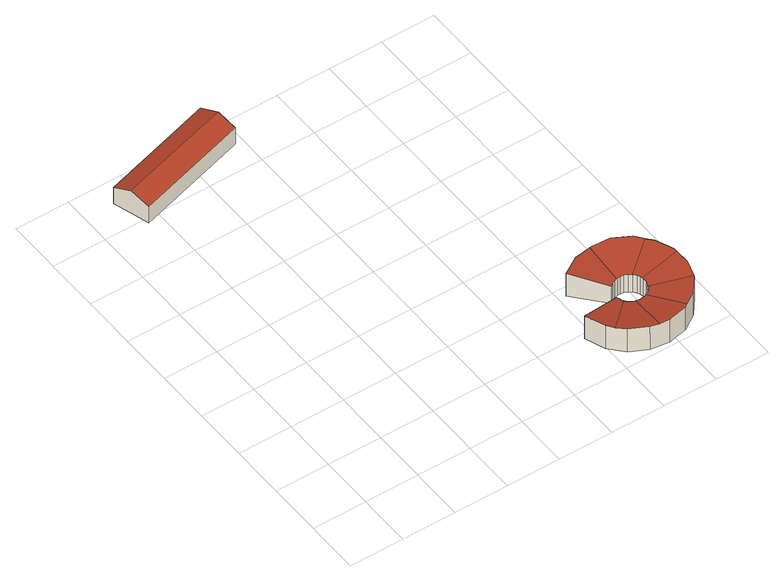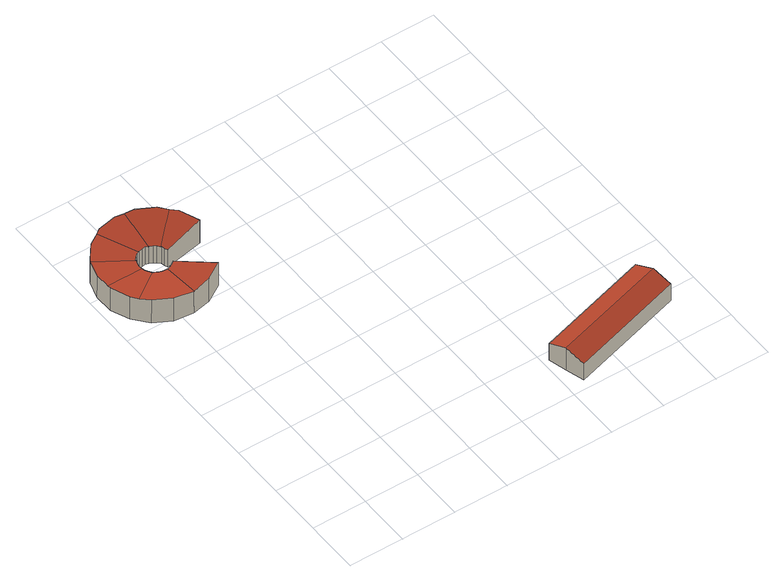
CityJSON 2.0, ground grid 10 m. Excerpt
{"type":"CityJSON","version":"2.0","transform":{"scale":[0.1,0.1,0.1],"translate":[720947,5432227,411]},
"CityObjects":{
"building1":{"type":"Building","attributes":{"Gemeindeschluessel":"09375199","HoeheDach":"424.803","HoeheGrund":"419.880","Methode":"2000","NiedrigsteTraufeDesGebaeudes":"423.516","Geometrietyp2DReferenz":"3000","measuredHeight":4.92,"function":"31001_2000","roofType":"3100","storeysAboveGround":1},"geometry":[{"type":"Solid","lod":"2","boundaries":[[[[0,1,2,3]],[[4,5,6,7]],[[7,6,8,9]],[[9,10,0,3,4,7]],[[8,6,5,11]],[[3,2,5,4]],[[11,5,2,1]],[[10,9,8,11,1,0]]]],"semantics":{"surfaces":[{"type":"WallSurface","Flaeche":"79.880","Z_MAX":"3.640","Z_MAX_ASL":"423.520","Z_MIN":"0.000","Z_MIN_ASL":"419.880"},{"type":"WallSurface","Flaeche":"14.899","Z_MAX":"4.923","Z_MAX_ASL":"424.803","Z_MIN":"0.000","Z_MIN_ASL":"419.880"},{"type":"WallSurface","Flaeche":"79.894","Z_MAX":"3.638","Z_MAX_ASL":"423.518","Z_MIN":"0.000","Z_MIN_ASL":"419.880"},{"type":"GroundSurface","Flaeche":"153.170","Z_MAX":"0.000","Z_MAX_ASL":"419.880","Z_MIN":"-0.000","Z_MIN_ASL":"419.880"},{"type":"RoofSurface","Dachneigung":"69.800","Dachorientierung":"163.761","Flaeche":"81.550","Z_MAX":"4.923","Z_MAX_ASL":"424.803","Z_MIN":"3.638","Z_MIN_ASL":"423.518"},{"type":"WallSurface","Flaeche":"14.943","Z_MAX":"4.923","Z_MAX_ASL":"424.803","Z_MIN":"0.000","Z_MIN_ASL":"419.880"},{"type":"RoofSurface","Dachneigung":"69.824","Dachorientierung":"343.736","Flaeche":"81.645","Z_MAX":"4.923","Z_MAX_ASL":"424.803","Z_MIN":"3.636","Z_MIN_ASL":"423.516"},{"type":"WallSurface","Flaeche":"29.865","Z_MAX":"4.919","Z_MAX_ASL":"424.799","Z_MIN":"-0.000","Z_MIN_ASL":"419.880"}],"values":[[0,1,2,3,4,5,6,7]]}}]},
"building2":{"type":"Building","attributes":{"Gemeindeschluessel":"09375199","HoeheDach":"416.252","HoeheGrund":"411.157","Methode":"2000","NiedrigsteTraufeDesGebaeudes":"414.961","Geometrietyp2DReferenz":"3000","measuredHeight":5.09,"function":"31001_3000","roofType":"2100"},"address":[{"Country":"Germany","Locality":"Sinzing","ThoroughfareName":"Rieglinger Höhe 1"}],"geometry":[{"type":"Solid","lod":"2","boundaries":[[[[12,13,14,15,16,17,18,19,20,21,22]],[[23,24,25,26]],[[27,28,29,30]],[[24,31,32,33,34,35,25]],[[36,37,38,39]],[[40,41,42,43]],[[44,15,14,45]],[[27,46,12,22,28]],[[47,48,49,50]],[[51,35,34,52]],[[53,54,55,56]],[[57,58,59,60]],[[61,62,58,57]],[[63,20,19,64]],[[65,66,18,17,67]],[[43,42,68,69]],[[70,71,72,73]],[[44,39,38,16,15]],[[74,75,76,77]],[[77,76,78,79]],[[80,81,37,36]],[[45,14,13,82]],[[80,60,59,83,81]],[[84,70,73,85,86,53,56,23,26,51,52,87,88,89,90,91,47,50,40,43,69,61,57,60,80,36,39,44,45,82,46,27,30,74,77,79,63,64,66,65,92]],[[93,94,95,83,59,58,62,96]],[[40,50,49,97,41]],[[88,87,33,32,98]],[[99,100,101,97,49,48,102,103,104]],[[63,79,78,21,20]],[[61,69,68,96,62]],[[89,105,106,90]],[[65,67,107,92]],[[88,98,105,89]],[[85,73,72,101,100]],[[38,37,81,83,95,107,67,17,16]],[[70,84,94,93,71]],[[82,13,12,46]],[[23,56,55,31,24]],[[75,29,28,22,21,78,76]],[[64,19,18,66]],[[84,92,107,95,94]],[[30,29,75,74]],[[91,90,106,103,102]],[[52,34,33,87]],[[55,54,104,103,106,105,98,32,31]],[[101,72,71,93,96,68,42,41,97]],[[85,100,99,86]],[[53,86,99,104,54]],[[91,102,48,47]],[[26,25,35,51]]]],"semantics":{"surfaces":[{"type":"RoofSurface","Dachneigung":"80.495","Dachorientierung":"207.924","Flaeche":"41.951","Z_MAX":"5.095","Z_MAX_ASL":"416.252","Z_MIN":"3.804","Z_MIN_ASL":"414.961"},{"type":"WallSurface","Flaeche":"19.369","Z_MAX":"5.094","Z_MAX_ASL":"416.251","Z_MIN":"0.000","Z_MIN_ASL":"411.157"},{"type":"WallSurface","Flaeche":"2.544","Z_MAX":"3.844","Z_MAX_ASL":"415.001","Z_MIN":"0.000","Z_MIN_ASL":"411.157"},{"type":"RoofSurface","Dachneigung":"79.894","Dachorientierung":"69.022","Flaeche":"24.601","Z_MAX":"5.094","Z_MAX_ASL":"416.251","Z_MIN":"3.823","Z_MIN_ASL":"414.980"},{"type":"WallSurface","Flaeche":"2.536","Z_MAX":"3.926","Z_MAX_ASL":"415.083","Z_MIN":"0.000","Z_MIN_ASL":"411.157"},{"type":"WallSurface","Flaeche":"2.552","Z_MAX":"3.933","Z_MAX_ASL":"415.090","Z_MIN":"0.000","Z_MIN_ASL":"411.157"},{"type":"WallSurface","Flaeche":"2.567","Z_MAX":"3.908","Z_MAX_ASL":"415.065","Z_MIN":"0.000","Z_MIN_ASL":"411.157"},{"type":"WallSurface","Flaeche":"2.464","Z_MAX":"3.833","Z_MAX_ASL":"414.990","Z_MIN":"0.000","Z_MIN_ASL":"411.157"},{"type":"WallSurface","Flaeche":"2.513","Z_MAX":"3.913","Z_MAX_ASL":"415.070","Z_MIN":"0.000","Z_MIN_ASL":"411.157"},{"type":"WallSurface","Flaeche":"2.511","Z_MAX":"3.840","Z_MAX_ASL":"414.997","Z_MIN":"0.000","Z_MIN_ASL":"411.157"},{"type":"WallSurface","Flaeche":"17.759","Z_MAX":"5.094","Z_MAX_ASL":"416.251","Z_MIN":"0.000","Z_MIN_ASL":"411.157"},{"type":"WallSurface","Flaeche":"2.598","Z_MAX":"3.941","Z_MAX_ASL":"415.098","Z_MIN":"0.000","Z_MIN_ASL":"411.157"},{"type":"WallSurface","Flaeche":"2.547","Z_MAX":"3.941","Z_MAX_ASL":"415.098","Z_MIN":"0.000","Z_MIN_ASL":"411.157"},{"type":"WallSurface","Flaeche":"17.531","Z_MAX":"5.095","Z_MAX_ASL":"416.252","Z_MIN":"0.000","Z_MIN_ASL":"411.157"},{"type":"WallSurface","Flaeche":"17.698","Z_MAX":"5.095","Z_MAX_ASL":"416.252","Z_MIN":"0.000","Z_MIN_ASL":"411.157"},{"type":"WallSurface","Flaeche":"2.539","Z_MAX":"3.933","Z_MAX_ASL":"415.090","Z_MIN":"0.000","Z_MIN_ASL":"411.157"},{"type":"WallSurface","Flaeche":"17.476","Z_MAX":"5.066","Z_MAX_ASL":"416.223","Z_MIN":"0.000","Z_MIN_ASL":"411.157"},{"type":"WallSurface","Flaeche":"2.545","Z_MAX":"3.908","Z_MAX_ASL":"415.065","Z_MIN":"0.000","Z_MIN_ASL":"411.157"},{"type":"WallSurface","Flaeche":"32.284","Z_MAX":"5.094","Z_MAX_ASL":"416.251","Z_MIN":"0.000","Z_MIN_ASL":"411.157"},{"type":"WallSurface","Flaeche":"19.310","Z_MAX":"5.094","Z_MAX_ASL":"416.251","Z_MIN":"0.000","Z_MIN_ASL":"411.157"},{"type":"WallSurface","Flaeche":"2.565","Z_MAX":"3.934","Z_MAX_ASL":"415.091","Z_MIN":"0.000","Z_MIN_ASL":"411.157"},{"type":"WallSurface","Flaeche":"2.518","Z_MAX":"3.900","Z_MAX_ASL":"415.057","Z_MIN":"0.000","Z_MIN_ASL":"411.157"},{"type":"WallSurface","Flaeche":"2.567","Z_MAX":"3.934","Z_MAX_ASL":"415.091","Z_MIN":"0.000","Z_MIN_ASL":"411.157"},{"type":"GroundSurface","Flaeche":"245.293","Z_MAX":"0.000","Z_MAX_ASL":"411.157","Z_MIN":"0.000","Z_MIN_ASL":"411.157"},{"type":"RoofSurface","Dachneigung":"81.138","Dachorientierung":"274.752","Flaeche":"28.779","Z_MAX":"5.070","Z_MAX_ASL":"416.227","Z_MIN":"3.906","Z_MIN_ASL":"415.063"},{"type":"WallSurface","Flaeche":"2.537","Z_MAX":"3.924","Z_MAX_ASL":"415.081","Z_MIN":"0.000","Z_MIN_ASL":"411.157"},{"type":"WallSurface","Flaeche":"2.495","Z_MAX":"3.862","Z_MAX_ASL":"415.019","Z_MIN":"0.000","Z_MIN_ASL":"411.157"},{"type":"RoofSurface","Dachneigung":"80.758","Dachorientierung":"350.575","Flaeche":"29.880","Z_MAX":"5.080","Z_MAX_ASL":"416.237","Z_MIN":"3.867","Z_MIN_ASL":"415.024"},{"type":"WallSurface","Flaeche":"17.399","Z_MAX":"5.094","Z_MAX_ASL":"416.251","Z_MIN":"0.000","Z_MIN_ASL":"411.157"},{"type":"WallSurface","Flaeche":"2.558","Z_MAX":"3.930","Z_MAX_ASL":"415.087","Z_MIN":"0.000","Z_MIN_ASL":"411.157"},{"type":"WallSurface","Flaeche":"2.514","Z_MAX":"3.879","Z_MAX_ASL":"415.036","Z_MIN":"0.000","Z_MIN_ASL":"411.157"},{"type":"WallSurface","Flaeche":"18.082","Z_MAX":"5.066","Z_MAX_ASL":"416.223","Z_MIN":"0.000","Z_MIN_ASL":"411.157"},{"type":"WallSurface","Flaeche":"2.531","Z_MAX":"3.879","Z_MAX_ASL":"415.036","Z_MIN":"0.000","Z_MIN_ASL":"411.157"},{"type":"WallSurface","Flaeche":"17.785","Z_MAX":"5.066","Z_MAX_ASL":"416.223","Z_MIN":"0.000","Z_MIN_ASL":"411.157"},{"type":"RoofSurface","Dachneigung":"80.956","Dachorientierung":"246.402","Flaeche":"27.617","Z_MAX":"5.066","Z_MAX_ASL":"416.223","Z_MIN":"3.891","Z_MIN_ASL":"415.048"},{"type":"WallSurface","Flaeche":"17.615","Z_MAX":"5.070","Z_MAX_ASL":"416.227","Z_MIN":"0.000","Z_MIN_ASL":"411.157"},{"type":"WallSurface","Flaeche":"2.533","Z_MAX":"3.869","Z_MAX_ASL":"415.026","Z_MIN":"0.000","Z_MIN_ASL":"411.157"},{"type":"WallSurface","Flaeche":"17.737","Z_MAX":"5.094","Z_MAX_ASL":"416.251","Z_MIN":"0.000","Z_MIN_ASL":"411.157"},{"type":"RoofSurface","Dachneigung":"79.935","Dachorientierung":"147.645","Flaeche":"32.647","Z_MAX":"5.094","Z_MAX_ASL":"416.251","Z_MIN":"3.804","Z_MIN_ASL":"414.961"},{"type":"WallSurface","Flaeche":"17.921","Z_MAX":"5.095","Z_MAX_ASL":"416.252","Z_MIN":"0.000","Z_MIN_ASL":"411.157"},{"type":"WallSurface","Flaeche":"17.554","Z_MAX":"5.070","Z_MAX_ASL":"416.227","Z_MIN":"0.000","Z_MIN_ASL":"411.157"},{"type":"WallSurface","Flaeche":"2.484","Z_MAX":"3.844","Z_MAX_ASL":"415.001","Z_MIN":"0.000","Z_MIN_ASL":"411.157"},{"type":"WallSurface","Flaeche":"2.523","Z_MAX":"3.899","Z_MAX_ASL":"415.056","Z_MIN":"0.000","Z_MIN_ASL":"411.157"},{"type":"WallSurface","Flaeche":"2.454","Z_MAX":"3.840","Z_MAX_ASL":"414.997","Z_MIN":"0.000","Z_MIN_ASL":"411.157"},{"type":"RoofSurface","Dachneigung":"80.269","Dachorientierung":"27.691","Flaeche":"32.849","Z_MAX":"5.094","Z_MAX_ASL":"416.251","Z_MIN":"3.823","Z_MIN_ASL":"414.980"},{"type":"RoofSurface","Dachneigung":"81.122","Dachorientierung":"316.176","Flaeche":"30.340","Z_MAX":"5.066","Z_MAX_ASL":"416.223","Z_MIN":"3.900","Z_MIN_ASL":"415.057"},{"type":"WallSurface","Flaeche":"18.000","Z_MAX":"5.080","Z_MAX_ASL":"416.237","Z_MIN":"0.000","Z_MIN_ASL":"411.157"},{"type":"WallSurface","Flaeche":"17.880","Z_MAX":"5.094","Z_MAX_ASL":"416.251","Z_MIN":"0.000","Z_MIN_ASL":"411.157"},{"type":"WallSurface","Flaeche":"2.540","Z_MAX":"3.913","Z_MAX_ASL":"415.070","Z_MIN":"0.000","Z_MIN_ASL":"411.157"},{"type":"WallSurface","Flaeche":"32.119","Z_MAX":"5.094","Z_MAX_ASL":"416.251","Z_MIN":"0.000","Z_MIN_ASL":"411.157"}],"values":[[0,1,2,3,4,5,6,7,8,9,10,11,12,13,14,15,16,17,18,19,20,21,22,23,24,25,26,27,28,29,30,31,32,33,34,35,36,37,38,39,40,41,42,43,44,45,46,47,48,49]]}}]}
},
"vertices":[
[7,688,89],[7,688,125],[218,750,125],[218,750,89],[228,716,89],[228,716,138],[237,683,125],[237,683,89],[27,621,125],[27,621,89],[17,655,89],[17,655,138],
[580,138,40],[586,138,40],[592,137,41],[598,134,41],[603,131,40],[659,175,51],[646,189,53],[615,206,53],[580,210,50],[579,210,50],[579,138,40],[498,55,2],[498,55,53],[484,91,53],[484,91,2],[573,136,2],[573,136,40],[567,133,40],[567,133,2],[509,43,51],[560,93,40],[559,93,40],[557,99,40],[555,105,40],[608,125,2],[608,125,41],[604,130,41],[604,130,2],[600,85,2],[600,85,41],[605,89,41],[605,89,2],[598,134,2],[592,137,2],[580,138,2],[588,81,2],[588,81,41],[594,82,41],[594,82,2],[555,105,2],[557,99,2],[553,13,2],[553,13,53],[522,29,53],[522,29,2],[613,107,2],[613,107,41],[612,113,41],[612,113,2],[611,100,2],[611,100,41],[580,210,2],[615,206,2],[669,163,2],[646,189,2],[669,163,52],[609,94,41],[609,94,2],[674,62,2],[674,62,51],[652,34,52],[652,34,2],[562,129,2],[562,129,40],[514,183,53],[514,183,2],[546,203,53],[546,203,2],[611,120,2],[611,120,41],[586,138,2],[612,115,41],[684,95,2],[623,15,2],[588,8,2],[559,93,2],[564,88,2],[569,84,2],[575,82,2],[581,80,2],[683,130,2],[675,65,51],[684,95,52],[683,124,52],[609,96,41],[595,83,41],[564,88,40],[588,8,52],[623,15,52],[631,21,51],[581,80,41],[576,82,40],[570,10,51],[569,84,40],[575,82,40],[683,130,52]
]}
